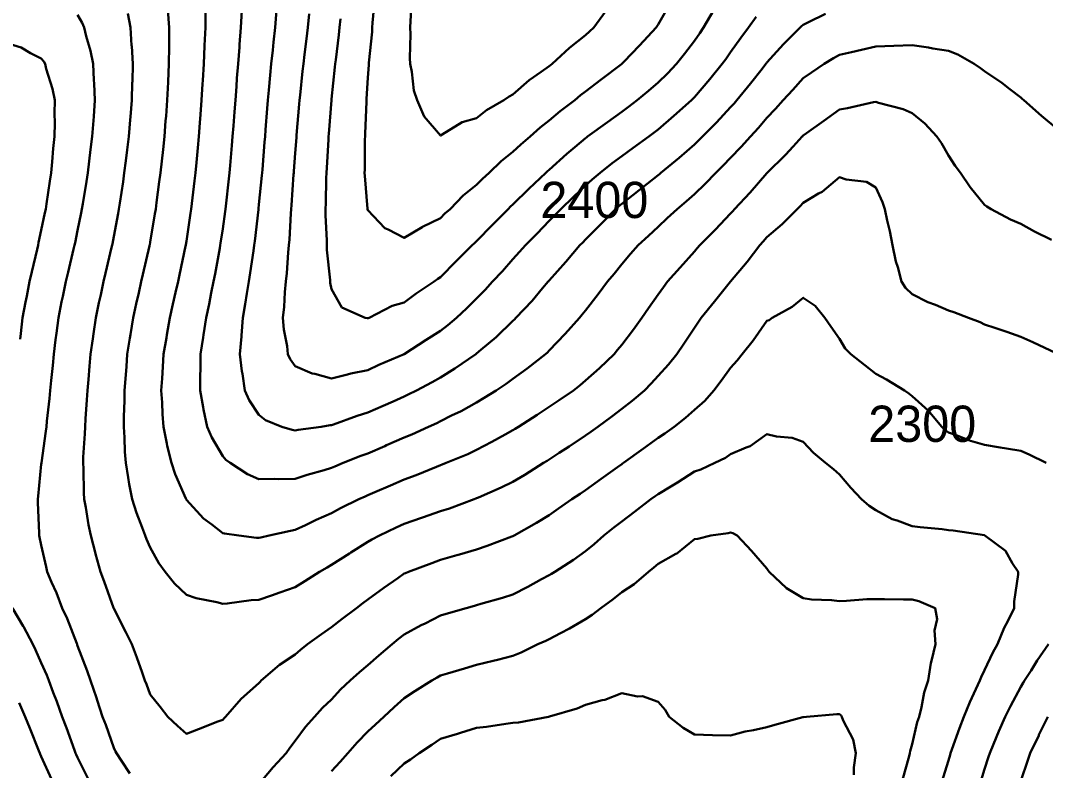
# Model space of a CAD drawing. Header units: inches. Extents: x 29277 to 43569, y 11651 to 22756.
# Drawn here: x 32278 to 35103, y 14802 to 16870 of the extents above; entities that cross this region are included whole.
import ezdxf

# ---------------------------------------------------------------- set-up
doc = ezdxf.new("R2010")
doc.units = ezdxf.units.IN
doc.header["$MEASUREMENT"] = 0
doc.layers.add('test_100m', color=124, linetype='Continuous', lineweight=30, true_color=0x00b06f)
doc.layers.add('test_20m', color=244, linetype='Continuous', lineweight=30, true_color=0xa80019)

msp = doc.modelspace()

# ---------------------------------------------------------------- linework, layer by layer
at = {"layer": 'test_100m'}
for points, elevation in [([(32574.1, 16888.8), (32581.2, 16849.9), (32584.3, 16800.8), (32584.5, 16799.1), (32587.4, 16749.9), (32586.3, 16700.9), (32586.2, 16698.9), (32585.2, 16649.9), (32581.4, 16603.8), (32580.6, 16595.3), (32576.9, 16549.9), (32572.3, 16512.9), (32568.4, 16483), (32564.2, 16449.9), (32560.6, 16424.6), (32551.8, 16366.4), (32549.4, 16349.9), (32547.2, 16337.9), (32535.3, 16274.3), (32531.4, 16253.8), (32530.6, 16249.9), (32529.2, 16243.8), (32512.4, 16172.8), (32506.8, 16149.9), (32499.1, 16113.7), (32494.1, 16091.1), (32485.4, 16049.9), (32479.1, 16006.1), (32477.3, 15991.9), (32471.3, 15949.9), (32468.5, 15916.7), (32465.2, 15879.8), (32462.6, 15849.9), (32461.2, 15824), (32457.2, 15771.9), (32456, 15749.9), (32455.5, 15729.7), (32451.1, 15665.7), (32450.7, 15649.9), (32451.7, 15633.5), (32452.4, 15567.1), (32453.6, 15549.9), (32458, 15527.2), (32465.1, 15479.7), (32471.5, 15449.9), (32484.8, 15400.4), (32485, 15399.6), (32498.9, 15349.9), (32508.9, 15323.5), (32534.8, 15250.4), (32535.3, 15249.1), (32568.6, 15183.2), (32585, 15149.9), (32599, 15113.6), (32613.1, 15072.1), (32621.1, 15049.9), (32625.2, 15039.8), (32635.3, 15012), (32663.4, 14978), (32684.5, 14949.9), (32710.8, 14925.5), (32735.3, 14903.5), (32768.8, 14916.4), (32822.1, 14936.7), (32835.3, 14941.8), (32839.1, 14946.1), (32842.8, 14949.9), (32885.8, 14999.4), (32935.3, 15043.1), (32938.3, 15046.9), (32941.4, 15049.9), (32992.1, 15093.1), (33035.3, 15121.9), (33050.2, 15135), (33068.7, 15149.9), (33107.5, 15177.7), (33135.3, 15197), (33165, 15220.2), (33203.8, 15249.9), (33222, 15263.2), (33235.3, 15273.2), (33279.3, 15305.9), (33318, 15332.7), (33335.3, 15344.7), (33338.8, 15346.4), (33347.1, 15349.9), (33411.4, 15373.8), (33435.3, 15382.5), (33480.6, 15395.3), (33488, 15397.2), (33535.3, 15411.3), (33564.2, 15421), (33632.4, 15447.1), (33635.3, 15448.1), (33636.5, 15448.7), (33638.4, 15449.9), (33700.3, 15484.9), (33735.3, 15506.1), (33761.3, 15523.9), (33798, 15549.9), (33820.4, 15564.8), (33835.3, 15574.8), (33878.9, 15606.3), (33923.7, 15638.4), (33935.3, 15646.6), (33937.2, 15648), (33939.9, 15649.9), (33995.5, 15689.7), (34035.3, 15718.9), (34053.9, 15731.3), (34079.9, 15749.9), (34110.8, 15774.4), (34135.3, 15796.4), (34163.9, 15821.3), (34189.3, 15849.9), (34209.3, 15875.9), (34235.3, 15912.4), (34252.9, 15932.3), (34267.2, 15949.9), (34297.7, 15987.5), (34335.3, 16041.2), (34341.5, 16043.7), (34349.6, 16049.9), (34404.5, 16080.7), (34435.3, 16105.4), (34468.7, 16083.3), (34495.3, 16049.9), (34511.6, 16026.2), (34535.3, 15991.8), (34551.1, 15965.7), (34566.9, 15949.9), (34604.7, 15919.3), (34635.3, 15895.9), (34665.2, 15879.8), (34714.7, 15849.9), (34726.6, 15841.2), (34735.3, 15834.2), (34779.6, 15794.3), (34817.8, 15749.9), (34826.1, 15740.7), (34835.3, 15733.5), (34859.9, 15725.2), (34896.6, 15711.2), (34935.3, 15700.1), (34978.1, 15692.7), (34995.2, 15690), (35035.3, 15683.2), (35058.3, 15672.9), (35104.5, 15649.9)], 2300), ([(33073.3, 16887.9), (33069.8, 16849.9), (33066, 16819.2), (33060.8, 16775.4), (33057.7, 16749.9), (33055.6, 16729.5), (33048.8, 16663.4), (33047.4, 16649.9), (33046.5, 16638.7), (33039.2, 16553.8), (33038.8, 16549.9), (33038.6, 16546.6), (33035.3, 16504.2), (33031.4, 16453.8), (33031.1, 16449.9), (33030.7, 16445.4), (33024.9, 16360.3), (33024, 16349.9), (33023, 16337.7), (33019, 16266.2), (33017.6, 16249.9), (33015.6, 16230.2), (33011.9, 16173.3), (33009.4, 16149.9), (33006.5, 16121.1), (33004.6, 16080.6), (33001.2, 16049.9), (33003.5, 16018.2), (33013, 15972.2), (33015.1, 15949.9), (33021.3, 15935.9), (33035.3, 15917.1), (33081.7, 15896.3), (33089.7, 15895.5), (33135.3, 15882.9), (33179, 15893.7), (33188.5, 15896.7), (33235.3, 15906.1), (33265.3, 15919.9), (33335.2, 15949.8), (33335.3, 15949.9), (33396.3, 15988.9), (33435.3, 16013.8), (33455.7, 16029.5), (33479.6, 16049.9), (33508.3, 16076.9), (33535.3, 16103.3), (33558.4, 16126.8), (33579.3, 16149.9), (33606.2, 16179), (33635.3, 16211.6), (33653.7, 16231.5), (33669.7, 16249.9), (33702.4, 16282.8), (33735.3, 16317), (33751.6, 16333.6), (33767, 16349.9), (33802, 16383.2), (33835.3, 16415), (33853.8, 16431.4), (33875.4, 16449.9), (33909, 16476.1), (33935.3, 16495.7), (33966.8, 16518.4), (34009.7, 16549.9), (34024.4, 16560.7), (34035.3, 16568.9), (34078.8, 16606.4), (34127.4, 16649.9), (34131.3, 16653.9), (34135.3, 16658), (34177.6, 16707.6), (34212.3, 16749.9), (34221.7, 16763.4), (34235.3, 16782.7), (34263.3, 16821.9), (34284.5, 16849.9), (34305.4, 16879.8)], 2400), ([(35111.3, 15149.9), (35080.1, 15105.1), (35063.5, 15078.1), (35045.6, 15049.9), (35041.6, 15043.6), (35035.3, 15032.5), (35006.2, 14979), (34992.1, 14949.9), (34974.7, 14910.4), (34959.7, 14874.3), (34949.3, 14849.9), (34945.9, 14839.3), (34935.3, 14805.8), (34922.1, 14763.1)], 2300)]:
    msp.add_lwpolyline(points, dxfattribs=dict(at, elevation=elevation))
at = {"layer": 'test_20m'}
for points, elevation in [([(33254.4, 16930.8), (33248.5, 16863.2), (33247.6, 16849.9), (33246.9, 16838.3), (33238, 16752.6), (33237.8, 16749.9), (33237.8, 16747.4), (33235.3, 16711.6), (33231.9, 16653.3), (33231.6, 16649.9), (33231.4, 16646), (33228.2, 16557), (33227.7, 16549.9), (33227.4, 16542.1), (33227, 16458.2), (33226.6, 16449.9), (33226.9, 16441.5), (33234.4, 16350.8), (33234.4, 16349.9), (33234.6, 16349.2), (33235.3, 16347.1), (33282.6, 16297.2), (33291.4, 16293.8), (33335.3, 16270.2), (33385, 16300.2), (33385.9, 16300.6), (33435.3, 16324.8), (33447.9, 16337.3), (33462.1, 16349.9), (33497.8, 16387.4), (33535.3, 16416.8), (33551.6, 16433.5), (33569.9, 16449.9), (33603.1, 16482.1), (33635.3, 16507.4), (33657.1, 16528.1), (33682.5, 16549.9), (33710.4, 16574.8), (33735.3, 16594.1), (33765.6, 16619.6), (33805.9, 16649.9), (33821.8, 16663.4), (33835.3, 16673.4), (33878.3, 16706.9), (33934.3, 16748.9), (33935.3, 16749.7), (33935.6, 16749.9), (33941.1, 16755.8), (33984.2, 16801), (34029.7, 16849.9), (34031.9, 16853.3), (34035.3, 16858.2), (34068.5, 16916.7)], 2440), ([(33356.9, 16928.3), (33352.7, 16867.4), (33352.1, 16849.9), (33352.9, 16832.3), (33350.9, 16765.6), (33351.7, 16749.9), (33356.9, 16728.3), (33362.3, 16676.9), (33371.6, 16649.9), (33390.7, 16605.3), (33435.3, 16552.5), (33440.3, 16554.9), (33495.7, 16589.5), (33535.3, 16600.5), (33562.6, 16622.6), (33610.4, 16649.9), (33625.1, 16660.1), (33635.3, 16665.3), (33680.2, 16705), (33713.4, 16728), (33735.3, 16743.8), (33738.6, 16746.6), (33743.2, 16749.9), (33791, 16794.2), (33835.3, 16829.4), (33845.9, 16839.3), (33857.9, 16849.9), (33890.6, 16894.6)], 2460), ([(32684.2, 16898.8), (32687.8, 16849.9), (32687.5, 16802.1), (32687.4, 16797.8), (32687.2, 16749.9), (32684.9, 16700.3), (32684.8, 16699.4), (32682.5, 16649.9), (32679.1, 16606.1), (32678, 16592.7), (32674.7, 16549.9), (32670.9, 16514.2), (32667.2, 16481.8), (32663.8, 16449.9), (32660.6, 16424.6), (32653, 16367.6), (32650.7, 16349.9), (32648.5, 16336.7), (32635.3, 16258.1), (32634.1, 16251.1), (32633.8, 16249.9), (32633.4, 16248), (32615.6, 16169.6), (32611, 16149.9), (32604, 16118.6), (32597, 16088.2), (32588.5, 16049.9), (32581, 16004.1), (32579.6, 15994.2), (32572.5, 15949.9), (32569.8, 15915.4), (32567, 15881.6), (32564.5, 15849.9), (32564.4, 15820.8), (32562.9, 15777.5), (32562.8, 15749.9), (32565, 15720.2), (32565.6, 15680.3), (32568.2, 15649.9), (32575, 15610.2), (32577.2, 15591.8), (32585.4, 15549.9), (32597.4, 15512.1), (32613.5, 15471.7), (32621.3, 15449.9), (32625, 15439.7), (32635.3, 15416.6), (32658.9, 15373.6), (32676.8, 15349.9), (32702.8, 15317.4), (32735.3, 15286.6), (32762.5, 15277.1), (32819.5, 15265.7), (32835.3, 15261.3), (32847.7, 15262.3), (32914, 15271.2), (32935.3, 15272.7), (32970.2, 15284.8), (32992.4, 15292.8), (33035.3, 15307.2), (33061.4, 15323.8), (33102.3, 15349.9), (33123.2, 15362), (33135.3, 15368.6), (33184.6, 15400.6), (33188.2, 15402.8), (33235.3, 15432.5), (33246.3, 15438.9), (33267.2, 15449.9), (33313.6, 15471.6), (33335.3, 15481.6), (33383.6, 15498.2), (33386.1, 15499.1), (33435.3, 15516.6), (33460.5, 15524.7), (33528.3, 15549.9), (33533.4, 15551.8), (33535.3, 15552.5), (33540, 15554.7), (33603.2, 15582), (33635.3, 15597.7), (33667.9, 15617.2), (33719.8, 15649.9), (33729.5, 15655.7), (33735.3, 15659.4), (33762.8, 15677.5), (33790, 15695.2), (33835.3, 15725.3), (33849.7, 15735.5), (33869.6, 15749.9), (33907.5, 15777.7), (33935.3, 15799.1), (33963.8, 15821.4), (33997.5, 15849.9), (34016.4, 15868.8), (34035.3, 15889.7), (34063.9, 15921.3), (34086.6, 15949.9), (34106.6, 15978.6), (34135.3, 16022.3), (34146.6, 16038.6), (34154.5, 16049.9), (34190.5, 16094.7), (34234.9, 16149.9), (34235.3, 16150.3), (34281, 16204.1), (34316, 16249.9), (34325.2, 16260), (34335.3, 16271.9), (34377, 16308.2), (34418.3, 16349.9), (34427.1, 16358.1), (34435.3, 16367.3), (34477.9, 16392.5), (34487.6, 16397.6), (34535.3, 16437.6), (34553.5, 16431.6), (34609.9, 16424.5), (34635.3, 16409.5), (34653.9, 16368.6), (34660.6, 16349.9), (34667, 16318.2), (34673.8, 16288.4), (34681.1, 16249.9), (34691, 16205.6), (34696, 16189.2), (34706, 16149.9), (34717.6, 16132.2), (34735.3, 16115.1), (34778.8, 16093.5), (34799.8, 16085.4), (34835.3, 16070.3), (34850.8, 16065.5), (34891.3, 16049.9), (34923.2, 16037.8), (34935.3, 16031.6), (34963, 16022.2), (34996.7, 16011.3), (35035.3, 15997.6), (35068.1, 15982.7), (35132.7, 15952.5)], 2320), ([(32787.5, 16897.7), (32787.8, 16849.9), (32785.6, 16800.2), (32785.6, 16799.6), (32783.4, 16749.9), (32780.6, 16704.6), (32780, 16694.6), (32777.3, 16649.9), (32774.3, 16610.8), (32772.6, 16587.2), (32769.8, 16549.9), (32766.9, 16518.3), (32763.1, 16477.7), (32760.5, 16449.9), (32757.9, 16427.3), (32750.5, 16365.2), (32748.8, 16349.9), (32747, 16338.2), (32735.3, 16260.9), (32733.8, 16251.4), (32733.5, 16249.9), (32733, 16247.7), (32716.4, 16168.8), (32712.3, 16149.9), (32705.5, 16120.2), (32698, 16087.2), (32689.6, 16049.9), (32681.7, 16003.5), (32680.3, 15994.9), (32672.6, 15949.9), (32670.6, 15914.6), (32668.2, 15882.8), (32666.2, 15849.9), (32668.5, 15816.7), (32669.4, 15784), (32672, 15749.9), (32681.8, 15703.4), (32682.7, 15697.4), (32694.5, 15649.9), (32704.5, 15619.1), (32733.5, 15551.7), (32734.2, 15549.9), (32734.6, 15549.2), (32735.3, 15548), (32782.4, 15497.1), (32805, 15480.2), (32835.3, 15456.5), (32840.5, 15455.2), (32879.7, 15449.9), (32928.7, 15443.4), (32935.3, 15443), (32940.7, 15444.5), (32963.8, 15449.9), (33022.2, 15463), (33035.3, 15465.1), (33064, 15478.6), (33092.5, 15492.7), (33135.3, 15511.4), (33160.4, 15524.8), (33210.8, 15549.9), (33227.6, 15557.6), (33235.3, 15560.8), (33254.5, 15569.1), (33297.7, 15587.5), (33335.3, 15604.1), (33368.7, 15616.5), (33424.6, 15639.2), (33435.3, 15643.4), (33440, 15645.2), (33451.1, 15649.9), (33510.7, 15674.5), (33535.3, 15686), (33577.5, 15707.7), (33613.5, 15728.2), (33635.3, 15740.2), (33641.3, 15743.9), (33650.7, 15749.9), (33702.5, 15782.7), (33735.3, 15804.3), (33762.6, 15822.6), (33802, 15849.9), (33820.7, 15864.5), (33835.3, 15876.8), (33873.8, 15911.4), (33913.9, 15949.9), (33923.7, 15961.4), (33935.3, 15975.6), (33967.4, 16017.8), (33990.3, 16049.9), (34008.7, 16076.5), (34035.3, 16113.9), (34050.3, 16134.9), (34061.4, 16149.9), (34096.1, 16189.1), (34135.3, 16232.9), (34143.4, 16241.8), (34150.3, 16249.9), (34193, 16292.2), (34235.3, 16337.6), (34241.2, 16344), (34246.2, 16349.9), (34289.4, 16395.8), (34335.3, 16448.9), (34335.8, 16449.4), (34336.2, 16449.9), (34386.3, 16498.9), (34407.2, 16521.8), (34432.8, 16549.9), (34434, 16551.1), (34435.3, 16552.5), (34444.3, 16558.9), (34492.4, 16592.8), (34535.3, 16624.2), (34557.5, 16627.7), (34629.3, 16644), (34635.3, 16645), (34642.8, 16642.4), (34710.6, 16625.3), (34735.3, 16613.9), (34770.7, 16585.3), (34803.6, 16549.9), (34816.4, 16531), (34835.3, 16497.2), (34854.4, 16469), (34869.1, 16449.9), (34895.5, 16410.1), (34935.3, 16361.3), (34941.8, 16356.4), (34953.6, 16349.9), (35006.8, 16321.4), (35035.3, 16309), (35072.8, 16287.5), (35119.8, 16265.4)], 2340), ([(32887.7, 16897.5), (32885.6, 16849.9), (32881.9, 16803.3), (32881.4, 16796.1), (32877.9, 16749.9), (32874.7, 16710.5), (32873.1, 16687.8), (32870.2, 16649.9), (32867.6, 16617.5), (32864.9, 16579.5), (32862.6, 16549.9), (32860.4, 16524.8), (32855.6, 16470.3), (32853.9, 16449.9), (32852.1, 16433.1), (32843.6, 16358.2), (32842.7, 16349.9), (32841.9, 16343.3), (32835.3, 16295.6), (32829.6, 16255.6), (32828.8, 16249.9), (32827.3, 16241.9), (32814.4, 16170.8), (32810.3, 16149.9), (32803.7, 16118.4), (32797.6, 16087.6), (32789.5, 16049.9), (32782.5, 16002.6), (32781.4, 15996), (32774.3, 15949.9), (32774.2, 15911), (32773.2, 15887.8), (32773, 15849.9), (32781.7, 15803.5), (32782.5, 15797.1), (32792.7, 15749.9), (32805.3, 15720), (32835.3, 15668.2), (32843.9, 15658.6), (32856.2, 15649.9), (32904, 15618.6), (32935.3, 15605), (32979.3, 15605.8), (32990.4, 15605.1), (33035.3, 15605.8), (33068.1, 15617.1), (33115.4, 15630), (33135.3, 15636.2), (33144.8, 15640.4), (33167.6, 15649.9), (33216, 15669.2), (33235.3, 15676.3), (33281.8, 15696.5), (33286.7, 15698.5), (33335.3, 15720), (33356.5, 15728.7), (33402.7, 15749.9), (33425.2, 15760), (33435.3, 15765), (33465.7, 15780.3), (33492.2, 15793), (33535.3, 15816.7), (33556.2, 15829), (33589.1, 15849.9), (33616.8, 15868.4), (33635.3, 15882.1), (33674.7, 15910.5), (33725.2, 15949.9), (33730.4, 15954.8), (33735.3, 15959.9), (33779.4, 16005.8), (33818.6, 16049.9), (33826.4, 16058.8), (33835.3, 16070.2), (33870.2, 16115), (33895.5, 16149.9), (33913.9, 16171.3), (33935.3, 16197.6), (33959.3, 16225.9), (33980.3, 16249.9), (34008.8, 16276.4), (34035.3, 16300.7), (34060.7, 16324.4), (34087.7, 16349.9), (34113.7, 16371.5), (34135.3, 16390.5), (34165.5, 16419.7), (34194.2, 16449.9), (34215.1, 16470.1), (34235.3, 16490.9), (34264.2, 16521), (34290, 16549.9), (34311.7, 16573.5), (34335.3, 16601.2), (34359.1, 16626.1), (34380.4, 16649.9), (34406.4, 16678.8), (34435.3, 16710.7), (34458.6, 16726.6), (34493.3, 16749.9), (34519.2, 16766), (34535.3, 16775.1), (34568.1, 16782.7), (34596.2, 16789), (34635.3, 16798.3), (34685.2, 16799.8), (34685.4, 16799.8), (34735.3, 16801.5), (34781, 16795.6), (34792.6, 16792.6), (34835.3, 16785.6), (34861.4, 16776.1), (34906.7, 16749.9), (34923.9, 16738.5), (34935.3, 16729.5), (34982.8, 16697.4), (35005.2, 16680), (35035.3, 16657), (35039.1, 16653.7), (35043.6, 16649.9), (35092, 16606.6), (35135.3, 16570.7)], 2360), ([(32983.6, 16898.2), (32979.8, 16849.9), (32975.4, 16809.8), (32973.4, 16788), (32969.3, 16749.9), (32966.3, 16718.8), (32962.8, 16677.4), (32960.2, 16649.9), (32958.3, 16626.9), (32953.6, 16568.3), (32952.1, 16549.9), (32950.9, 16534.3), (32944.6, 16459.2), (32943.9, 16449.9), (32943.2, 16442), (32935.3, 16362.5), (32934.1, 16351.1), (32934, 16349.9), (32933.8, 16348.4), (32923.9, 16261.3), (32922.5, 16249.9), (32920.1, 16234.7), (32911.5, 16173.7), (32907.7, 16149.9), (32902, 16116.6), (32897.7, 16087.5), (32890.9, 16049.9), (32886.9, 16001.6), (32886.8, 15998.3), (32882.5, 15949.9), (32888.3, 15902.9), (32890, 15895.2), (32896.7, 15849.9), (32908.5, 15823.1), (32935.3, 15782.1), (32953.3, 15767.9), (32998.6, 15749.9), (33026.5, 15741.1), (33035.3, 15739.6), (33043.8, 15741.4), (33107, 15749.9), (33131.6, 15753.6), (33135.3, 15753.7), (33141, 15755.6), (33205.8, 15779.4), (33235.3, 15788.6), (33277.6, 15807.6), (33305, 15819.7), (33335.3, 15833.1), (33346.7, 15838.4), (33369.3, 15849.9), (33412.5, 15872.7), (33435.3, 15885.5), (33475.3, 15909.9), (33533.1, 15949.9), (33534.3, 15950.9), (33535.3, 15951.7), (33546.8, 15961.4), (33588.7, 15996.5), (33635.3, 16041.8), (33639.5, 16045.7), (33643.5, 16049.9), (33688, 16097.2), (33716.8, 16131.4), (33732.5, 16149.9), (33733.8, 16151.3), (33735.3, 16153), (33781.2, 16204), (33819.9, 16249.9), (33827.5, 16257.7), (33835.3, 16265.9), (33877.1, 16308), (33918.4, 16349.9), (33927.4, 16357.8), (33935.3, 16364.6), (33982.9, 16402.2), (34005, 16419.7), (34035.3, 16443.5), (34038.8, 16446.4), (34042.7, 16449.9), (34093.8, 16491.4), (34135.3, 16527.3), (34146.8, 16538.4), (34158, 16549.9), (34196.5, 16588.7), (34235.3, 16630.3), (34244.7, 16640.5), (34252.8, 16649.9), (34289.6, 16695.6), (34321.9, 16736.5), (34332.5, 16749.9), (34333.7, 16751.5), (34335.3, 16753.7), (34380.9, 16804.2), (34426.5, 16849.9), (34431, 16854.2), (34435.3, 16857.7), (34450.3, 16864.9), (34496.7, 16888.4)], 2380), ([(33159.8, 16874.4), (33157.6, 16849.9), (33155.5, 16829.7), (33146.7, 16761.4), (33145.5, 16749.9), (33144.7, 16740.5), (33135.3, 16653), (33135, 16649.9), (33134.9, 16649.6), (33127.8, 16557.4), (33127.2, 16549.9), (33126.6, 16541.2), (33122.1, 16463.1), (33121.1, 16449.9), (33120.5, 16435.1), (33119.2, 16366), (33118.5, 16349.9), (33118.4, 16333.1), (33122.3, 16262.9), (33122.3, 16249.9), (33122.5, 16237.1), (33131.4, 16153.8), (33131.4, 16149.9), (33131.7, 16146.3), (33135.3, 16129.2), (33164, 16078.7), (33228.2, 16049.9), (33234, 16048.6), (33235.3, 16048.6), (33236.2, 16049), (33238.6, 16049.9), (33302.3, 16082.9), (33335.3, 16091.9), (33368.5, 16116.7), (33418.1, 16149.9), (33428.1, 16157.1), (33435.3, 16161.6), (33479.1, 16206.1), (33522.9, 16249.9), (33529.2, 16256), (33535.3, 16261.5), (33578.9, 16306.3), (33622.3, 16349.9), (33628.7, 16356.5), (33635.3, 16362.4), (33679.5, 16405.6), (33726.3, 16449.9), (33730.9, 16454.3), (33735.3, 16458.1), (33783.6, 16501.6), (33805.6, 16520.2), (33835.3, 16545.5), (33837.8, 16547.4), (33841.1, 16549.9), (33895.5, 16589.7), (33935.3, 16618), (33953.7, 16631.5), (33978, 16649.9), (34009.2, 16676), (34035.3, 16698.2), (34061.2, 16723.9), (34086.2, 16749.9), (34107.8, 16777.4), (34135.3, 16813.7), (34150.1, 16835.1), (34160.5, 16849.9), (34188, 16897.2)], 2420), ([(32435.3, 16885.5), (32448.3, 16863), (32453.6, 16849.9), (32459.2, 16826), (32471.3, 16785.9), (32478.3, 16749.9), (32480.4, 16704.8), (32481.2, 16695.8), (32483.2, 16649.9), (32479.8, 16605.3), (32479.1, 16593.8), (32476, 16549.9), (32471.3, 16513.9), (32467.4, 16482), (32463.3, 16449.9), (32459.6, 16425.6), (32449.8, 16364.4), (32447.5, 16349.9), (32445.5, 16339.7), (32435.3, 16290.4), (32428.5, 16256.7), (32427, 16249.9), (32424.4, 16239), (32409.1, 16176.1), (32402.6, 16149.9), (32394.4, 16109), (32391.3, 16093.9), (32382.4, 16049.9), (32377.1, 16008.1), (32374.8, 15989.4), (32369.8, 15949.9), (32366.8, 15918.4), (32362.7, 15877.3), (32360.1, 15849.9), (32358, 15827.2), (32350.8, 15765.4), (32349.3, 15749.9), (32348, 15737.2), (32335.6, 15650.2), (32335.6, 15649.6), (32335.3, 15646.6), (32327.2, 15558), (32325.9, 15549.9), (32325.8, 15540.4), (32329.3, 15455.9), (32329.2, 15449.9), (32330.2, 15444.9), (32335.3, 15422.9), (32348.7, 15363.4), (32351.9, 15349.9), (32363.9, 15321.3), (32377, 15291.6), (32393.1, 15249.9), (32406.3, 15220.9), (32432.9, 15152.3), (32433.9, 15149.9), (32434.3, 15148.9), (32435.3, 15146), (32462.1, 15076.8), (32470.9, 15049.9), (32487.6, 15002.2), (32489.6, 14995.6), (32504.5, 14949.9), (32513.1, 14927.7), (32535.3, 14864.4), (32540.1, 14854.7), (32542.4, 14849.9), (32556.1, 14829.1), (32579.4, 14794.1)], 2280), ([(32574.1, 16888.8), (32581.2, 16849.9), (32584.3, 16800.8), (32584.5, 16799.1), (32587.4, 16749.9), (32586.3, 16700.9), (32586.2, 16698.9), (32585.2, 16649.9), (32581.4, 16603.8), (32580.6, 16595.3), (32576.9, 16549.9), (32572.3, 16512.9), (32568.4, 16483), (32564.2, 16449.9), (32560.6, 16424.6), (32551.8, 16366.4), (32549.4, 16349.9), (32547.2, 16337.9), (32535.3, 16274.3), (32531.4, 16253.8), (32530.6, 16249.9), (32529.2, 16243.8), (32512.4, 16172.8), (32506.8, 16149.9), (32499.1, 16113.7), (32494.1, 16091.1), (32485.4, 16049.9), (32479.1, 16006.1), (32477.3, 15991.9), (32471.3, 15949.9), (32468.5, 15916.7), (32465.2, 15879.8), (32462.6, 15849.9), (32461.2, 15824), (32457.2, 15771.9), (32456, 15749.9), (32455.5, 15729.7), (32451.1, 15665.7), (32450.7, 15649.9), (32451.7, 15633.5), (32452.4, 15567.1), (32453.6, 15549.9), (32458, 15527.2), (32465.1, 15479.7), (32471.5, 15449.9), (32484.8, 15400.4), (32485, 15399.6), (32498.9, 15349.9), (32508.9, 15323.5), (32534.8, 15250.4), (32535.3, 15249.1), (32568.6, 15183.2), (32585, 15149.9), (32599, 15113.6), (32613.1, 15072.1), (32621.1, 15049.9), (32625.2, 15039.8), (32635.3, 15012), (32663.4, 14978), (32684.5, 14949.9), (32710.8, 14925.5), (32735.3, 14903.5), (32768.8, 14916.4), (32822.1, 14936.7), (32835.3, 14941.8), (32839.1, 14946.1), (32842.8, 14949.9), (32885.8, 14999.4), (32935.3, 15043.1), (32938.3, 15046.9), (32941.4, 15049.9), (32992.1, 15093.1), (33035.3, 15121.9), (33050.2, 15135), (33068.7, 15149.9), (33107.5, 15177.7), (33135.3, 15197), (33165, 15220.2), (33203.8, 15249.9), (33222, 15263.2), (33235.3, 15273.2), (33279.3, 15305.9), (33318, 15332.7), (33335.3, 15344.7), (33338.8, 15346.4), (33347.1, 15349.9), (33411.4, 15373.8), (33435.3, 15382.5), (33480.6, 15395.3), (33488, 15397.2), (33535.3, 15411.3), (33564.2, 15421), (33632.4, 15447.1), (33635.3, 15448.1), (33636.5, 15448.7), (33638.4, 15449.9), (33700.3, 15484.9), (33735.3, 15506.1), (33761.3, 15523.9), (33798, 15549.9), (33820.4, 15564.8), (33835.3, 15574.8), (33878.9, 15606.3), (33923.7, 15638.4), (33935.3, 15646.6), (33937.2, 15648), (33939.9, 15649.9), (33995.5, 15689.7), (34035.3, 15718.9), (34053.9, 15731.3), (34079.9, 15749.9), (34110.8, 15774.4), (34135.3, 15796.4), (34163.9, 15821.3), (34189.3, 15849.9), (34209.3, 15875.9), (34235.3, 15912.4), (34252.9, 15932.3), (34267.2, 15949.9), (34297.7, 15987.5), (34335.3, 16041.2), (34341.5, 16043.7), (34349.6, 16049.9), (34404.5, 16080.7), (34435.3, 16105.4), (34468.7, 16083.3), (34495.3, 16049.9), (34511.6, 16026.2), (34535.3, 15991.8), (34551.1, 15965.7), (34566.9, 15949.9), (34604.7, 15919.3), (34635.3, 15895.9), (34665.2, 15879.8), (34714.7, 15849.9), (34726.6, 15841.2), (34735.3, 15834.2), (34779.6, 15794.3), (34817.8, 15749.9), (34826.1, 15740.7), (34835.3, 15733.5), (34859.9, 15725.2), (34896.6, 15711.2), (34935.3, 15700.1), (34978.1, 15692.7), (34995.2, 15690), (35035.3, 15683.2), (35058.3, 15672.9), (35104.5, 15649.9)], 2300), ([(33073.3, 16887.9), (33069.8, 16849.9), (33066, 16819.2), (33060.8, 16775.4), (33057.7, 16749.9), (33055.6, 16729.5), (33048.8, 16663.4), (33047.4, 16649.9), (33046.5, 16638.7), (33039.2, 16553.8), (33038.8, 16549.9), (33038.6, 16546.6), (33035.3, 16504.2), (33031.4, 16453.8), (33031.1, 16449.9), (33030.7, 16445.4), (33024.9, 16360.3), (33024, 16349.9), (33023, 16337.7), (33019, 16266.2), (33017.6, 16249.9), (33015.6, 16230.2), (33011.9, 16173.3), (33009.4, 16149.9), (33006.5, 16121.1), (33004.6, 16080.6), (33001.2, 16049.9), (33003.5, 16018.2), (33013, 15972.2), (33015.1, 15949.9), (33021.3, 15935.9), (33035.3, 15917.1), (33081.7, 15896.3), (33089.7, 15895.5), (33135.3, 15882.9), (33179, 15893.7), (33188.5, 15896.7), (33235.3, 15906.1), (33265.3, 15919.9), (33335.2, 15949.8), (33335.3, 15949.9), (33396.3, 15988.9), (33435.3, 16013.8), (33455.7, 16029.5), (33479.6, 16049.9), (33508.3, 16076.9), (33535.3, 16103.3), (33558.4, 16126.8), (33579.3, 16149.9), (33606.2, 16179), (33635.3, 16211.6), (33653.7, 16231.5), (33669.7, 16249.9), (33702.4, 16282.8), (33735.3, 16317), (33751.6, 16333.6), (33767, 16349.9), (33802, 16383.2), (33835.3, 16415), (33853.8, 16431.4), (33875.4, 16449.9), (33909, 16476.1), (33935.3, 16495.7), (33966.8, 16518.4), (34009.7, 16549.9), (34024.4, 16560.7), (34035.3, 16568.9), (34078.8, 16606.4), (34127.4, 16649.9), (34131.3, 16653.9), (34135.3, 16658), (34177.6, 16707.6), (34212.3, 16749.9), (34221.7, 16763.4), (34235.3, 16782.7), (34263.3, 16821.9), (34284.5, 16849.9), (34305.4, 16879.8)], 2400), ([(32235.3, 16809.3), (32280.1, 16794.7), (32305.6, 16779.6), (32335.3, 16765.1), (32342.2, 16756.8), (32345.8, 16749.9), (32349, 16736.2), (32366.5, 16681.1), (32372.4, 16649.9), (32371.8, 16613.4), (32372.5, 16587.1), (32371.9, 16549.9), (32368.4, 16516.8), (32365.5, 16480.1), (32362.5, 16449.9), (32358.9, 16426.3), (32349.8, 16364.4), (32347.6, 16349.9), (32345.5, 16339.7), (32335.3, 16292), (32328, 16257.2), (32326.5, 16249.9), (32323.9, 16238.5), (32308.9, 16176.3), (32302.8, 16149.9), (32295.2, 16109.8), (32292, 16093.2), (32283.8, 16049.9), (32278.6, 16006.6), (32276.7, 15991.3)], 2260), ([(32935.3, 14764.6), (32974.1, 14811.1), (33010, 14849.9), (33020.2, 14865), (33035.3, 14883.5), (33063.2, 14922), (33088.6, 14949.9), (33110.8, 14974.4), (33135.3, 14998.1), (33160.2, 15024.9), (33186.9, 15049.9), (33212.2, 15073), (33235.3, 15092.3), (33265.8, 15119.4), (33302.1, 15149.9), (33320.3, 15164.9), (33335.3, 15176.7), (33382.7, 15202.5), (33393.1, 15207.7), (33435.3, 15229.6), (33451.1, 15234.1), (33506.5, 15249.9), (33529.1, 15256.1), (33535.3, 15257.8), (33546.6, 15261.2), (33606.7, 15278.5), (33635.3, 15287.5), (33676.7, 15308.5), (33714.4, 15329.1), (33735.3, 15340.2), (33741.4, 15343.8), (33750.8, 15349.9), (33802.2, 15383), (33835.3, 15406.9), (33858.9, 15426.3), (33885.5, 15449.9), (33913.6, 15471.6), (33935.3, 15488.8), (33970.4, 15514.8), (34015.4, 15549.9), (34027.1, 15558.1), (34035.3, 15563.9), (34070.7, 15585.3), (34089, 15596.2), (34135.3, 15625.9), (34153.2, 15632), (34191.4, 15649.9), (34221, 15664.2), (34235.3, 15674.2), (34278.3, 15692.9), (34289.1, 15696.1), (34335.3, 15729.5), (34362.1, 15723.1), (34404.7, 15719.4), (34435.3, 15708.3), (34463.4, 15678.1), (34496.3, 15649.9), (34518.6, 15633.2), (34535.3, 15617.8), (34566.5, 15581.2), (34596.2, 15549.9), (34617, 15531.6), (34635.3, 15519.3), (34680.1, 15494.8), (34693.9, 15491.3), (34735.3, 15475.9), (34757.7, 15472.4), (34817.9, 15467.3), (34835.3, 15464.9), (34848.8, 15463.4), (34934.8, 15450.4), (34935.3, 15450.3), (34935.6, 15450.2), (34936.2, 15449.9), (34993.1, 15407.8), (35012.2, 15373), (35027.5, 15349.9), (35027.7, 15342.3), (35016.8, 15268.4), (35017.1, 15249.9), (34999.3, 15213.9), (34989.4, 15195.8), (34970.4, 15149.9), (34957.8, 15127.4), (34935.3, 15078.7), (34925.6, 15059.6), (34922.1, 15049.9), (34911.5, 15026.1), (34894.5, 14990.7), (34878.3, 14949.9), (34866.1, 14919.1), (34845, 14859.6), (34841.4, 14849.9), (34839.9, 14845.2), (34835.3, 14829.4), (34816.9, 14768.3)], 2280), ([(33135.3, 14799.9), (33158.9, 14826.3), (33180.3, 14849.9), (33205.8, 14879.4), (33235.3, 14909.6), (33256.3, 14928.9), (33279.3, 14949.9), (33308.2, 14977), (33335.3, 15001.4), (33364.6, 15020.6), (33411.7, 15049.9), (33426.4, 15058.8), (33435.3, 15064), (33455.2, 15069.8), (33501.6, 15083.6), (33535.3, 15093.5), (33581, 15104.2), (33592.8, 15107.5), (33635.3, 15118.1), (33658.1, 15127.1), (33704.3, 15149.9), (33725.6, 15159.6), (33735.3, 15164.4), (33766.2, 15180.8), (33791.4, 15193.8), (33835.3, 15219.3), (33853.9, 15231.3), (33877.9, 15249.9), (33911.2, 15274), (33935.3, 15294.1), (33969.3, 15315.9), (34008.5, 15349.9), (34023.6, 15361.6), (34035.3, 15372.1), (34084.3, 15398.9), (34085.7, 15399.5), (34135.3, 15440.1), (34144.9, 15440.3), (34180.7, 15449.9), (34228.8, 15456.4), (34235.3, 15458.1), (34241.7, 15456.3), (34253.6, 15449.9), (34292.7, 15407.3), (34335.3, 15358.7), (34338.9, 15353.5), (34341.6, 15349.9), (34389.6, 15304.3), (34435.3, 15277), (34458.6, 15273.2), (34513.3, 15271.9), (34535.3, 15269.1), (34554.7, 15269.4), (34611, 15274.2), (34635.3, 15274.5), (34659.6, 15274.3), (34711.4, 15273.7), (34735.3, 15273.6), (34754.2, 15268.9), (34798.9, 15249.9), (34804.7, 15219.3), (34797, 15188.2), (34800.3, 15149.9), (34789.3, 15104), (34786.9, 15098.3), (34779.8, 15049.9), (34768.3, 15016.8), (34761.7, 14976.3), (34754.7, 14949.9), (34749.8, 14935.4), (34735.3, 14874.3), (34729.7, 14855.4), (34729, 14849.9), (34727, 14841.7), (34708.8, 14776.4)], 2260), ([(32256.4, 15249.9), (32285.6, 15200.2), (32286.2, 15199), (32311.8, 15149.9), (32319.8, 15134.4), (32335.3, 15099), (32350.2, 15064.8), (32355.7, 15049.9), (32368.3, 15016.9), (32378.1, 14992.7), (32393.2, 14949.9), (32405, 14919.6), (32426.8, 14858.4), (32430, 14849.9), (32431.6, 14846.2), (32435.3, 14837.8), (32464.2, 14778.9)], 2260), ([(35111.3, 15149.9), (35080.1, 15105.1), (35063.5, 15078.1), (35045.6, 15049.9), (35041.6, 15043.6), (35035.3, 15032.5), (35006.2, 14979), (34992.1, 14949.9), (34974.7, 14910.4), (34959.7, 14874.3), (34949.3, 14849.9), (34945.9, 14839.3), (34935.3, 14805.8), (34922.1, 14763.1)], 2300), ([(33298.8, 14786.4), (33335.3, 14821.1), (33353, 14832.2), (33376.5, 14849.9), (33412.1, 14873.1), (33435.3, 14888.9), (33482.2, 14903), (33491.2, 14905.8), (33535.3, 14919.5), (33562.6, 14922.6), (33616.1, 14930.7), (33635.3, 14933.1), (33650.6, 14934.6), (33733.3, 14949.9), (33735, 14950.2), (33735.9, 14950.5), (33812.4, 14972.7), (33835.3, 14983.3), (33880.9, 14995.5), (33888.7, 14996.5), (33935.3, 15014.9), (33978.8, 15006.4), (33992.7, 15007.3), (34035.3, 14991), (34055.1, 14969.7), (34066, 14949.9), (34104.7, 14919.4), (34135.3, 14901.1), (34185.3, 14899.9), (34235.3, 14899), (34275.7, 14909.5), (34298.4, 14913), (34335.3, 14921.2), (34357.2, 14928), (34434.5, 14949.1), (34435.3, 14949.4), (34435.9, 14949.3), (34444.5, 14949.9), (34528.3, 14956.9), (34535.3, 14957.8), (34539.5, 14954.1), (34541.9, 14949.9), (34545.3, 14939.9), (34573.1, 14887.7), (34580.2, 14849.9), (34575, 14810.2), (34575, 14789.7)], 2240), ([(32274.1, 14988.8), (32290.6, 14949.9), (32303.9, 14918.5), (32328.6, 14856.6), (32331.3, 14849.9), (32332.5, 14847.2), (32335.3, 14841), (32363.1, 14777.8)], 2240), ([(35109.4, 14949.9), (35084.9, 14900.3), (35084.3, 14899), (35060.8, 14849.9), (35054.4, 14830.8), (35035.3, 14773.9)], 2320)]:
    msp.add_lwpolyline(points, dxfattribs=dict(at, elevation=elevation))

# ---------------------------------------------------------------- texts
for s, p in [('2400', (33710.9, 16325, 2400)), ('2300', (34614.6, 15707.9, 2300))]:
    msp.add_text(s, height=100).set_placement(p)

doc.saveas('drawing.dxf')
